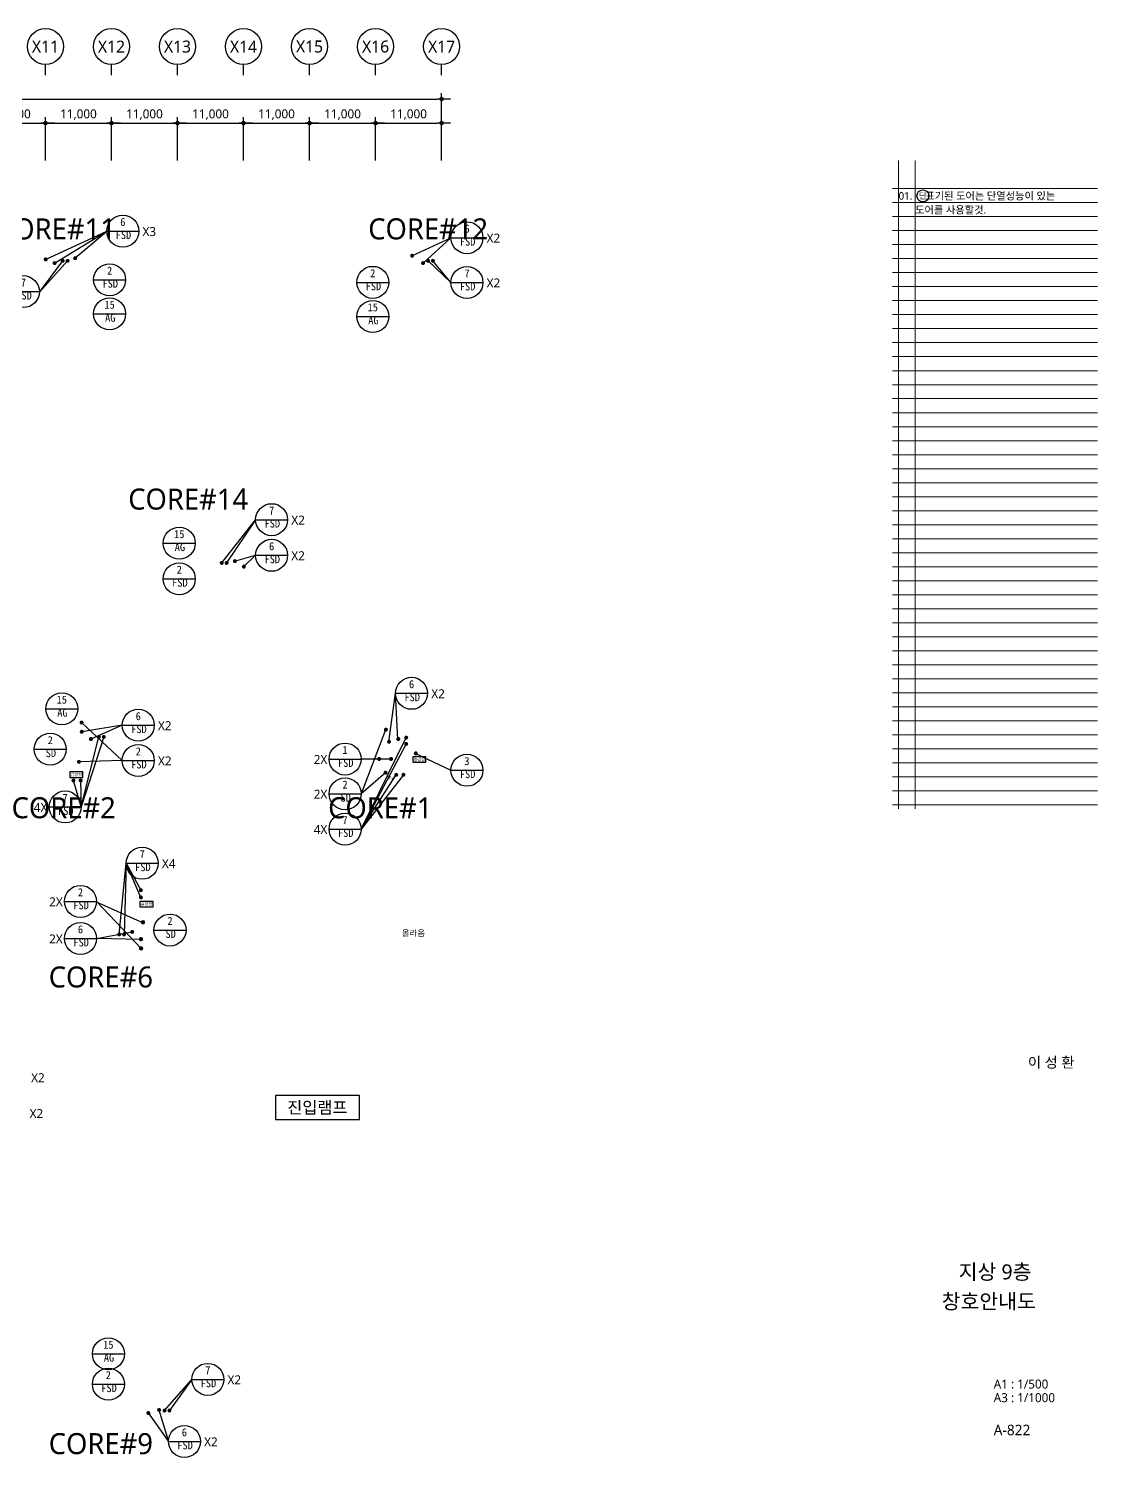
# Model space of a CAD drawing. Header units: millimetres. Extents: x 3479419 to 5579419, y 522746 to 3162891.
# Drawn here: x 4973304 to 5151369, y 2627779 to 2865891 of the extents above; entities that cross this region are included whole.
import ezdxf
from ezdxf.enums import TextEntityAlignment as Align

# ---------------------------------------------------------------- set-up
doc = ezdxf.new("R2010")
doc.units = ezdxf.units.MM
doc.layers.get('Defpoints').update_dxf_attribs({"color": 140})
for name, color, linetype, lineweight in [('A-AXIS-BUBL', 7, 'Continuous', 25), ('A-BORD-TEXT', 3, 'Continuous', 25), ('A-DIMS', 7, 'Continuous', 25), ('A-MKXX-SYMB', 7, 'Continuous', 25), ('A-XXXX-SYMB', 7, 'Continuous', 25), ('A-XXXX-TXT2', 3, 'Continuous', 25)]:
    doc.layers.add(name, color=color, linetype=linetype, lineweight=lineweight)
doc.layers.add('A-XXXX-NPLT', color=144, linetype='Continuous', lineweight=15, plot=False)
doc.layers.add('AA-SYMB', color=1, linetype='Continuous')
doc.styles.add('HY울릉도L', font='')
doc.styles.add('XR-평면도$0$맑은 고딕', font='malgun.ttf')
doc.styles.add('돋움', font='')
doc.styles.add('돋음', font='')
doc.styles.add('맑은 고딕', font='malgun.ttf')
doc.styles.add('맑은고딕', font='malgun.ttf')
doc.styles.get('HY울릉도L').set_extended_font_data('HYwulM')
doc.styles.get('돋움').set_extended_font_data('DotumChe')
doc.styles.get('돋음').set_extended_font_data('Dotum')
doc.dimstyles.new('CDIM', dxfattribs={"dimtxt": 3, "dimasz": 1.5, "dimexe": 2, "dimexo": 1, "dimgap": 1, "dimtad": 1, "dimdec": 0, "dimrnd": 0.5, "dimzin": 0, "dimdsep": 32, "dimlunit": 6, "dimtxsty": 'HY울릉도L', "dimblk1": '_CIDOT', "dimblk2": '_CIDOT', "dimsah": 1, "dimcen": 5.5, "dimclrd": 2, "dimclre": 2, "dimclrt": 7, "dimadec": 0, "dimazin": 0, "dimtfac": 1, "dimtdec": 0, "dimtix": 1, "dimtmove": 2, "dimatfit": 1, "dimldrblk": '_CIDOT', "dimfxl": 1, "dimtolj": 1, "dimtzin": 0, "dimlwd": -1, "dimarcsym": 0})

# ---------------------------------------------------------------- blocks, each defined once
blk = doc.blocks.new('글_진입램프')
at = {"layer": 'A-XXXX-TXT2', "color": 0}
blk.add_lwpolyline([(-7000, -2000), (7000, -2000), (7000, 2000), (-7000, 2000)], close=True, dxfattribs=at)
at = {"layer": 'A-XXXX-TXT2', "style": '맑은고딕'}
blk.add_text('진입램프', height=2000, dxfattribs=at).set_placement((0, 0), align=Align.MIDDLE_CENTER)
blk = doc.blocks.new('글_승강장')
at = {"layer": 'A-XXXX-TXT2', "color": 0, "ltscale": 100}
blk.add_lwpolyline([(-1100, 450), (-1100, -450), (1100, -450), (1100, 450)], close=True, dxfattribs=at)
at = {"layer": 'A-XXXX-TXT2', "ltscale": 100, "style": 'XR-평면도$0$맑은 고딕'}
blk.add_text('승강장', height=500, dxfattribs=at).set_placement((0, 0), align=Align.MIDDLE_CENTER)
blk = doc.blocks.new('_CIDOT')
at = {"color": 0, "linetype": 'ByBlock'}
blk.add_line((2, 0), (-1, 0), dxfattribs=at)
at = {"color": 0, "linetype": 'ByBlock', "const_width": 0.5}
blk.add_lwpolyline([(-0.25, 0, 1), (0.25, 0, 1)], format="xyb", close=True, dxfattribs=at)
blk = doc.blocks.new('*D36')
at = {"layer": 'A-DIMS', "lineweight": -2, "transparency": 16777216}
for p, q in [((225693, 255621), (225693, 262871)), ((236693, 255621), (236693, 262871))]:
    blk.add_line(p, q, dxfattribs=at)
at = {"layer": 'A-DIMS', "transparency": 16777216}
blk.add_line((226443, 261871), (235943, 261871), dxfattribs=at)
at = {"layer": 'Defpoints', "color": 0, "transparency": 16777216}
for p in [(236693, 261871), (225693, 255121), (236693, 255121)]:
    blk.add_point(p, dxfattribs=at)
at = {"layer": 'A-DIMS', "transparency": 16777216, "xscale": 750, "yscale": 750, "zscale": 750, "rotation": 180}
blk.add_blockref('_CIDOT', (225693, 261871), dxfattribs=at)
at = {"layer": 'A-DIMS', "transparency": 16777216, "xscale": 750, "yscale": 750, "zscale": 750}
blk.add_blockref('_CIDOT', (236693, 261871), dxfattribs=at)
at = {"layer": 'A-DIMS', "color": 3, "transparency": 16777216, "insert": (231193, 263275), "char_height": 1500, "attachment_point": 5, "style": '맑은고딕'}
blk.add_mtext('\\A1;11,000', dxfattribs=at)
blk = doc.blocks.new('*D37')
at = {"layer": 'A-DIMS', "lineweight": -2, "transparency": 16777216}
for p, q in [((236693, 255621), (236693, 262871)), ((247693, 255621), (247693, 262871))]:
    blk.add_line(p, q, dxfattribs=at)
at = {"layer": 'A-DIMS', "transparency": 16777216}
blk.add_line((237443, 261871), (246943, 261871), dxfattribs=at)
at = {"layer": 'Defpoints', "color": 0, "transparency": 16777216}
for p in [(247693, 261871), (236693, 255121), (247693, 255121)]:
    blk.add_point(p, dxfattribs=at)
at = {"layer": 'A-DIMS', "transparency": 16777216, "xscale": 750, "yscale": 750, "zscale": 750, "rotation": 180}
blk.add_blockref('_CIDOT', (236693, 261871), dxfattribs=at)
at = {"layer": 'A-DIMS', "transparency": 16777216, "xscale": 750, "yscale": 750, "zscale": 750}
blk.add_blockref('_CIDOT', (247693, 261871), dxfattribs=at)
at = {"layer": 'A-DIMS', "color": 3, "transparency": 16777216, "insert": (242193, 263275), "char_height": 1500, "attachment_point": 5, "style": '맑은고딕'}
blk.add_mtext('\\A1;11,000', dxfattribs=at)
blk = doc.blocks.new('*D38')
at = {"layer": 'A-DIMS', "lineweight": -2, "transparency": 16777216}
for p, q in [((247693, 255621), (247693, 262871)), ((258693, 255621), (258693, 262871))]:
    blk.add_line(p, q, dxfattribs=at)
at = {"layer": 'A-DIMS', "transparency": 16777216}
blk.add_line((248443, 261871), (257943, 261871), dxfattribs=at)
at = {"layer": 'Defpoints', "color": 0, "transparency": 16777216}
for p in [(258693, 261871), (247693, 255121), (258693, 255121)]:
    blk.add_point(p, dxfattribs=at)
at = {"layer": 'A-DIMS', "transparency": 16777216, "xscale": 750, "yscale": 750, "zscale": 750, "rotation": 180}
blk.add_blockref('_CIDOT', (247693, 261871), dxfattribs=at)
at = {"layer": 'A-DIMS', "transparency": 16777216, "xscale": 750, "yscale": 750, "zscale": 750}
blk.add_blockref('_CIDOT', (258693, 261871), dxfattribs=at)
at = {"layer": 'A-DIMS', "color": 3, "transparency": 16777216, "insert": (253193, 263275), "char_height": 1500, "attachment_point": 5, "style": '맑은고딕'}
blk.add_mtext('\\A1;11,000', dxfattribs=at)
blk = doc.blocks.new('*D39')
at = {"layer": 'A-DIMS', "lineweight": -2, "transparency": 16777216}
for p, q in [((258693, 255621), (258693, 262871)), ((269693, 255621), (269693, 262871))]:
    blk.add_line(p, q, dxfattribs=at)
at = {"layer": 'A-DIMS', "transparency": 16777216}
blk.add_line((259443, 261871), (268943, 261871), dxfattribs=at)
at = {"layer": 'Defpoints', "color": 0, "transparency": 16777216}
for p in [(269693, 261871), (258693, 255121), (269693, 255121)]:
    blk.add_point(p, dxfattribs=at)
at = {"layer": 'A-DIMS', "transparency": 16777216, "xscale": 750, "yscale": 750, "zscale": 750, "rotation": 180}
blk.add_blockref('_CIDOT', (258693, 261871), dxfattribs=at)
at = {"layer": 'A-DIMS', "transparency": 16777216, "xscale": 750, "yscale": 750, "zscale": 750}
blk.add_blockref('_CIDOT', (269693, 261871), dxfattribs=at)
at = {"layer": 'A-DIMS', "color": 3, "transparency": 16777216, "insert": (264193, 263275), "char_height": 1500, "attachment_point": 5, "style": '맑은고딕'}
blk.add_mtext('\\A1;11,000', dxfattribs=at)
blk = doc.blocks.new('*D40')
at = {"layer": 'A-DIMS', "lineweight": -2, "transparency": 16777216}
for p, q in [((269693, 255621), (269693, 262871)), ((280693, 255621), (280693, 262871))]:
    blk.add_line(p, q, dxfattribs=at)
at = {"layer": 'A-DIMS', "transparency": 16777216}
blk.add_line((270443, 261871), (279943, 261871), dxfattribs=at)
at = {"layer": 'Defpoints', "color": 0, "transparency": 16777216}
for p in [(280693, 261871), (269693, 255121), (280693, 255121)]:
    blk.add_point(p, dxfattribs=at)
at = {"layer": 'A-DIMS', "transparency": 16777216, "xscale": 750, "yscale": 750, "zscale": 750, "rotation": 180}
blk.add_blockref('_CIDOT', (269693, 261871), dxfattribs=at)
at = {"layer": 'A-DIMS', "transparency": 16777216, "xscale": 750, "yscale": 750, "zscale": 750}
blk.add_blockref('_CIDOT', (280693, 261871), dxfattribs=at)
at = {"layer": 'A-DIMS', "color": 3, "transparency": 16777216, "insert": (275193, 263275), "char_height": 1500, "attachment_point": 5, "style": '맑은고딕'}
blk.add_mtext('\\A1;11,000', dxfattribs=at)
blk = doc.blocks.new('*D41')
at = {"layer": 'A-DIMS', "lineweight": -2, "transparency": 16777216}
for p, q in [((280693, 255621), (280693, 262871)), ((291693, 255621), (291693, 262871))]:
    blk.add_line(p, q, dxfattribs=at)
at = {"layer": 'A-DIMS', "transparency": 16777216}
blk.add_line((281443, 261871), (290943, 261871), dxfattribs=at)
at = {"layer": 'Defpoints', "color": 0, "transparency": 16777216}
for p in [(291693, 261871), (280693, 255121), (291693, 255121)]:
    blk.add_point(p, dxfattribs=at)
at = {"layer": 'A-DIMS', "transparency": 16777216, "xscale": 750, "yscale": 750, "zscale": 750, "rotation": 180}
blk.add_blockref('_CIDOT', (280693, 261871), dxfattribs=at)
at = {"layer": 'A-DIMS', "transparency": 16777216, "xscale": 750, "yscale": 750, "zscale": 750}
blk.add_blockref('_CIDOT', (291693, 261871), dxfattribs=at)
at = {"layer": 'A-DIMS', "color": 3, "transparency": 16777216, "insert": (286193, 263275), "char_height": 1500, "attachment_point": 5, "style": '맑은고딕'}
blk.add_mtext('\\A1;11,000', dxfattribs=at)
blk = doc.blocks.new('*D42')
at = {"layer": 'A-DIMS', "lineweight": -2, "transparency": 16777216}
for p, q in [((126693, 255621), (126693, 266871)), ((302693, 255621), (302693, 266871))]:
    blk.add_line(p, q, dxfattribs=at)
at = {"layer": 'A-DIMS', "transparency": 16777216}
blk.add_line((127443, 265871), (301943, 265871), dxfattribs=at)
at = {"layer": 'Defpoints', "color": 0, "transparency": 16777216}
for p in [(302693, 265871), (126693, 255121), (302693, 255121)]:
    blk.add_point(p, dxfattribs=at)
at = {"layer": 'A-DIMS', "transparency": 16777216, "xscale": 750, "yscale": 750, "zscale": 750, "rotation": 180}
blk.add_blockref('_CIDOT', (126693, 265871), dxfattribs=at)
at = {"layer": 'A-DIMS', "transparency": 16777216, "xscale": 750, "yscale": 750, "zscale": 750}
blk.add_blockref('_CIDOT', (302693, 265871), dxfattribs=at)
at = {"layer": 'A-DIMS', "color": 3, "transparency": 16777216, "insert": (214693, 267275), "char_height": 1500, "attachment_point": 5, "style": '맑은고딕'}
blk.add_mtext('\\A1;176,000', dxfattribs=at)
blk = doc.blocks.new('*D43')
at = {"layer": 'A-DIMS', "lineweight": -2, "transparency": 16777216}
for p, q in [((291693, 255621), (291693, 262871)), ((302693, 255621), (302693, 262871))]:
    blk.add_line(p, q, dxfattribs=at)
at = {"layer": 'A-DIMS', "transparency": 16777216}
blk.add_line((292443, 261871), (301943, 261871), dxfattribs=at)
at = {"layer": 'Defpoints', "color": 0, "transparency": 16777216}
for p in [(302693, 261871), (291693, 255121), (302693, 255121)]:
    blk.add_point(p, dxfattribs=at)
at = {"layer": 'A-DIMS', "transparency": 16777216, "xscale": 750, "yscale": 750, "zscale": 750, "rotation": 180}
blk.add_blockref('_CIDOT', (291693, 261871), dxfattribs=at)
at = {"layer": 'A-DIMS', "transparency": 16777216, "xscale": 750, "yscale": 750, "zscale": 750}
blk.add_blockref('_CIDOT', (302693, 261871), dxfattribs=at)
at = {"layer": 'A-DIMS', "color": 3, "transparency": 16777216, "insert": (297193, 263275), "char_height": 1500, "attachment_point": 5, "style": '맑은고딕'}
blk.add_mtext('\\A1;11,000', dxfattribs=at)
blk = doc.blocks.new('WINSYMBOL-flat-1')
at = {"layer": 'AA-SYMB', "color": 3}
blk.add_line((-1440, 0), (1440, 0), dxfattribs=at)
blk.add_circle((0, 0), 1440, dxfattribs=at)
at = {"layer": 'AA-SYMB', "style": '돋음'}
blk.add_attdef('0', text='', height=720, dxfattribs=at).set_placement((0, 246), align=Align.CENTER)
at = {"layer": 'AA-SYMB', "style": '돋음', "width": 0.95}
blk.add_attdef('FSD', text='', height=720, dxfattribs=at).set_placement((59, -927), align=Align.CENTER)
blk = doc.blocks.new('A$C425F3A2A')
at = {"layer": 'Defpoints', "style": '맑은고딕'}
for s, p in [('CORE#11', (248418, 241440)), ('CORE#12', (310438, 241440)), ('CORE#14', (270451, 196412)), ('CORE#2', (248418, 144972)), ('CORE#1', (301154, 144972)), ('CORE#6', (254604, 116772)), ('CORE#9', (254604, 39007))]:
    blk.add_text(s, height=3500, dxfattribs=at).set_placement(p, align=Align.BOTTOM_RIGHT)
blk = doc.blocks.new('fsd7_9F')
at = {"layer": 'A-MKXX-SYMB'}
h = blk.add_hatch(color=256, dxfattribs=at)
edge = h.paths.add_edge_path()
edge.add_arc((239565, 238916), 333, 0, 360, ccw=False)
h = blk.add_hatch(color=256, dxfattribs=at)
edge = h.paths.add_edge_path()
edge.add_arc((240380, 238916), 333, 0, 360, ccw=False)
h = blk.add_hatch(color=256, dxfattribs=at)
edge = h.paths.add_edge_path()
edge.add_arc((300429, 238921), 333, -180, 180)
h = blk.add_hatch(color=256, dxfattribs=at)
edge = h.paths.add_edge_path()
edge.add_arc((301244, 238921), 333, -180, 180)
h = blk.add_hatch(color=256, dxfattribs=at)
edge = h.paths.add_edge_path()
edge.add_arc((266063, 188571), 333, 0, 360, ccw=False)
h = blk.add_hatch(color=256, dxfattribs=at)
edge = h.paths.add_edge_path()
edge.add_arc((266878, 188571), 333, 0, 360, ccw=False)
h = blk.add_hatch(color=256, dxfattribs=at)
edge = h.paths.add_edge_path()
edge.add_arc((245593, 159571), 333, 0, 360)
h = blk.add_hatch(color=256, dxfattribs=at)
edge = h.paths.add_edge_path()
edge.add_arc((246408, 159571), 333, 0, 360)
h = blk.add_hatch(color=256, dxfattribs=at)
edge = h.paths.add_edge_path()
edge.add_arc((296803, 159466), 333, 0, 360)
h = blk.add_hatch(color=256, dxfattribs=at)
edge = h.paths.add_edge_path()
edge.add_arc((296793, 158406), 333, 0, 360)
h = blk.add_hatch(color=256, dxfattribs=at)
edge = h.paths.add_edge_path()
edge.add_arc((241363, 152321), 333, 0, 360)
h = blk.add_hatch(color=256, dxfattribs=at)
edge = h.paths.add_edge_path()
edge.add_arc((242558, 152321), 333, 0, 360)
h = blk.add_hatch(color=256, dxfattribs=at)
edge = h.paths.add_edge_path()
edge.add_arc((295143, 153271), 333, 0, 360)
h = blk.add_hatch(color=256, dxfattribs=at)
edge = h.paths.add_edge_path()
edge.add_arc((296338, 153271), 333, 0, 360)
h = blk.add_hatch(color=256, dxfattribs=at)
edge = h.paths.add_edge_path()
edge.add_arc((252593, 134031), 333, 0, 360)
h = blk.add_hatch(color=256, dxfattribs=at)
edge = h.paths.add_edge_path()
edge.add_arc((252593, 132836), 333, 0, 360)
h = blk.add_hatch(color=256, dxfattribs=at)
edge = h.paths.add_edge_path()
edge.add_arc((248978, 126671), 333, 0, 360)
h = blk.add_hatch(color=256, dxfattribs=at)
edge = h.paths.add_edge_path()
edge.add_arc((249793, 126671), 333, 0, 360)
h = blk.add_hatch(color=256, dxfattribs=at)
edge = h.paths.add_edge_path()
edge.add_arc((256536, 47321), 333, 180, 540, ccw=False)
h = blk.add_hatch(color=256, dxfattribs=at)
edge = h.paths.add_edge_path()
edge.add_arc((257351, 47321), 333, 180, 540, ccw=False)
at = {"layer": 'A-XXXX-SYMB'}
for points in [[(240380, 238916), (235680, 233680), (239565, 238916)], [(300429, 238921), (304251, 235298), (301244, 238921)], [(266063, 188571), (271707, 195781), (266878, 188571)], [(246408, 159571), (242644, 147901), (245593, 159571)], [(296793, 158406), (289277, 144219), (296803, 159466)], [(296338, 153271), (289277, 144219), (295143, 153271)], [(242558, 152321), (242644, 147901), (241363, 152321)], [(248978, 126671), (250151, 138524), (249793, 126671)], [(252593, 132836), (250151, 138524), (252593, 134031)], [(256536, 47321), (261077, 52513), (257351, 47321)]]:
    blk.add_lwpolyline(points, dxfattribs=at)
ref = blk.add_blockref('WINSYMBOL-flat-1', (233016, 233780), dxfattribs=dict(xscale=1.851851851790402, yscale=1.851851851790402, zscale=1.851851851790402))
ref.add_attrib('0', '7', dxfattribs={"layer": 'AA-SYMB', "color": 3, "height": 1333, "style": '돋움'}).set_placement((233016, 234235), align=Align.BOTTOM_CENTER)
ref.add_attrib('FSD', 'FSD', dxfattribs={"layer": 'AA-SYMB', "color": 3, "height": 1333.3, "style": '돋움'}).set_placement((233124, 232063), align=Align.BOTTOM_CENTER)
ref = blk.add_blockref('WINSYMBOL-flat-1', (306918, 235298), dxfattribs=dict(xscale=1.851851851790402, yscale=1.851851851790402, zscale=1.851851851790402))
ref.add_attrib('0', '7', dxfattribs={"layer": 'AA-SYMB', "color": 3, "height": 1333, "style": '돋움'}).set_placement((306918, 235753), align=Align.BOTTOM_CENTER)
ref.add_attrib('FSD', 'FSD', dxfattribs={"layer": 'AA-SYMB', "color": 3, "height": 1333.3, "style": '돋움'}).set_placement((307026, 233581), align=Align.BOTTOM_CENTER)
ref = blk.add_blockref('WINSYMBOL-flat-1', (274374, 195781), dxfattribs=dict(xscale=1.851851851790402, yscale=1.851851851790402, zscale=1.851851851790402))
ref.add_attrib('0', '7', dxfattribs={"layer": 'AA-SYMB', "color": 3, "height": 1333, "style": '돋움'}).set_placement((274374, 196237), align=Align.BOTTOM_CENTER)
ref.add_attrib('FSD', 'FSD', dxfattribs={"layer": 'AA-SYMB', "color": 3, "height": 1333.3, "style": '돋움'}).set_placement((274483, 194064), align=Align.BOTTOM_CENTER)
ref = blk.add_blockref('WINSYMBOL-flat-1', (239977, 147901), dxfattribs=dict(xscale=1.851851851790402, yscale=1.851851851790402, zscale=1.851851851790402))
ref.add_attrib('0', '7', dxfattribs={"layer": 'AA-SYMB', "color": 3, "height": 1333, "style": '돋움'}).set_placement((239977, 148357), align=Align.BOTTOM_CENTER)
ref.add_attrib('FSD', 'FSD', dxfattribs={"layer": 'AA-SYMB', "color": 3, "height": 1333.3, "style": '돋움'}).set_placement((240086, 146184), align=Align.BOTTOM_CENTER)
ref = blk.add_blockref('WINSYMBOL-flat-1', (286610, 144219), dxfattribs=dict(xscale=1.851851851790402, yscale=1.851851851790402, zscale=1.851851851790402))
ref.add_attrib('0', '7', dxfattribs={"layer": 'AA-SYMB', "color": 3, "height": 1333, "style": '돋움'}).set_placement((286610, 144675), align=Align.BOTTOM_CENTER)
ref.add_attrib('FSD', 'FSD', dxfattribs={"layer": 'AA-SYMB', "color": 3, "height": 1333.3, "style": '돋움'}).set_placement((286718, 142503), align=Align.BOTTOM_CENTER)
ref = blk.add_blockref('WINSYMBOL-flat-1', (252817, 138524), dxfattribs=dict(xscale=1.851851851790402, yscale=1.851851851790402, zscale=1.851851851790402))
ref.add_attrib('0', '7', dxfattribs={"layer": 'AA-SYMB', "color": 3, "height": 1333, "style": '돋움'}).set_placement((252817, 138979), align=Align.BOTTOM_CENTER)
ref.add_attrib('FSD', 'FSD', dxfattribs={"layer": 'AA-SYMB', "color": 3, "height": 1333.3, "style": '돋움'}).set_placement((252926, 136807), align=Align.BOTTOM_CENTER)
ref = blk.add_blockref('WINSYMBOL-flat-1', (263744, 52513), dxfattribs=dict(xscale=1.851851851790402, yscale=1.851851851790402, zscale=1.851851851790402))
ref.add_attrib('0', '7', dxfattribs={"layer": 'AA-SYMB', "color": 3, "height": 1333, "style": '돋움'}).set_placement((263744, 52969), align=Align.BOTTOM_CENTER)
ref.add_attrib('FSD', 'FSD', dxfattribs={"layer": 'AA-SYMB', "color": 3, "height": 1333.3, "style": '돋움'}).set_placement((263852, 50796), align=Align.BOTTOM_CENTER)
at = {"layer": 'A-XXXX-TXT2', "style": '맑은고딕'}
for s, p in [('X2', (311329, 234475)), ('X2', (278785, 194958)), ('4X', (235889, 147078)), ('4X', (282521, 143397)), ('X4', (257229, 137701)), ('X2', (235445, 102036)), ('X2', (268155, 51690))]:
    blk.add_text(s, height=1500, dxfattribs=at).set_placement(p, align=Align.CENTER)
blk = doc.blocks.new('NOTE(220317)')
at = {"layer": 'A-XXXX-NPLT'}
for p, q in [((1010649.8, 179732.7), (1010649.8, 175412.7)), ((1010759.8, 179732.7), (1010759.8, 175412.7)), ((1010609.8, 179546.1), (1011974.8, 179546.1)), ((1010609.8, 179452.7), (1011974.8, 179452.7)), ((1010609.8, 179359.4), (1011974.8, 179359.4)), ((1010609.8, 179266.1), (1011974.8, 179266.1)), ((1010609.8, 179172.7), (1011974.8, 179172.7)), ((1010609.8, 179079.4), (1011974.8, 179079.4)), ((1010609.8, 178986.1), (1011974.8, 178986.1)), ((1010609.8, 178892.7), (1011974.8, 178892.7)), ((1010609.8, 178799.4), (1011974.8, 178799.4)), ((1010609.8, 178706.1), (1011974.8, 178706.1)), ((1010609.8, 178612.7), (1011974.8, 178612.7)), ((1010609.8, 178519.4), (1011974.8, 178519.4)), ((1010609.8, 178426.1), (1011974.8, 178426.1)), ((1010609.8, 178332.7), (1011974.8, 178332.7)), ((1010609.8, 178239.4), (1011974.8, 178239.4)), ((1010609.8, 178146.1), (1011974.8, 178146.1)), ((1010609.8, 178052.7), (1011974.8, 178052.7)), ((1010609.8, 177959.4), (1011974.8, 177959.4)), ((1010609.8, 177866.1), (1011974.8, 177866.1)), ((1010609.8, 177772.7), (1011974.8, 177772.7)), ((1010609.8, 177679.4), (1011974.8, 177679.4)), ((1010609.8, 177586.1), (1011974.8, 177586.1)), ((1010609.8, 177492.7), (1011974.8, 177492.7)), ((1010609.8, 177399.4), (1011974.8, 177399.4)), ((1010609.8, 177306.1), (1011974.8, 177306.1)), ((1010609.8, 177212.7), (1011974.8, 177212.7)), ((1010609.8, 177119.4), (1011974.8, 177119.4)), ((1010609.8, 177026.1), (1011974.8, 177026.1)), ((1010609.8, 176932.7), (1011974.8, 176932.7)), ((1010609.8, 176839.4), (1011974.8, 176839.4)), ((1010609.8, 176746.1), (1011974.8, 176746.1)), ((1010609.8, 176652.7), (1011974.8, 176652.7)), ((1010609.8, 176559.4), (1011974.8, 176559.4)), ((1010609.8, 176466.1), (1011974.8, 176466.1)), ((1010609.8, 176372.7), (1011974.8, 176372.7)), ((1010609.8, 176279.4), (1011974.8, 176279.4)), ((1010609.8, 176186.1), (1011974.8, 176186.1)), ((1010609.8, 176092.7), (1011974.8, 176092.7)), ((1010609.8, 175999.4), (1011974.8, 175999.4)), ((1010609.8, 175906.1), (1011974.8, 175906.1)), ((1010609.8, 175812.7), (1011974.8, 175812.7)), ((1010609.8, 175719.4), (1011974.8, 175719.4)), ((1010609.8, 175626.1), (1011974.8, 175626.1)), ((1010609.8, 175532.7), (1011974.8, 175532.7)), ((1010609.8, 175439.4), (1011974.8, 175439.4))]:
    blk.add_line(p, q, dxfattribs=at)
blk = doc.blocks.new('단')
at = {"layer": 'A-XXXX-SYMB'}
blk.add_circle((0, 0), 500, dxfattribs=at)
at = {"layer": 'A-XXXX-TXT2', "ltscale": 100, "style": '맑은 고딕'}
blk.add_text('단', height=500, dxfattribs=at).set_placement((0, 0), align=Align.MIDDLE_CENTER)
blk = doc.blocks.new('NOTE_평면도')
at = {"layer": 'A-MKXX-SYMB', "xscale": 0.04, "yscale": 0.04, "zscale": 0.04}
blk.add_blockref('단', (7657.5, 4994.8), dxfattribs=at)
at = {"layer": 'A-XXXX-TXT2', "style": '맑은 고딕'}
for s, p in [('01.', (7576.5, 4994.8)), ('    표기된 도어는 단열성능이 있는', (7631.5, 4994.8)), ('도어를 사용할것.', (7631.5, 4948.1))]:
    blk.add_text(s, height=25, dxfattribs=at).set_placement(p, align=Align.MIDDLE_LEFT)
blk = doc.blocks.new('DIM(210222)')
for p, q in [((236693, 269870.6), (236693, 271620.6)), ((247693, 269870.6), (247693, 271620.6)), ((258693, 269870.6), (258693, 271620.6)), ((269693, 269870.6), (269693, 271620.6)), ((280693, 269870.6), (280693, 271620.6)), ((291693, 269870.6), (291693, 271620.6)), ((302693, 269870.6), (302693, 271620.6))]:
    blk.add_line(p, q)
at = {"layer": 'A-AXIS-BUBL', "ltscale": 0.2}
for centre in [(236693, 274620.6), (247693, 274620.6), (258693, 274620.6), (269693, 274620.6), (280693, 274620.6), (291693, 274620.6), (302693, 274620.6)]:
    blk.add_circle(centre, 3000, dxfattribs=at)
at = {"layer": 'A-XXXX-TXT2', "ltscale": 0.2, "style": '맑은고딕'}
for s, p in [('X11', (236693, 274620.6)), ('X12', (247693, 274620.6)), ('X13', (258693, 274620.6)), ('X14', (269693, 274620.6)), ('X15', (280693, 274620.6)), ('X16', (291693, 274620.6)), ('X17', (302693, 274620.6))]:
    blk.add_text(s, height=2000, dxfattribs=at).set_placement(p, align=Align.MIDDLE)
at = {"layer": 'A-DIMS'}
for p1, p2, distance, picture, middle in [((126693, 255120.6), (302693, 255120.6), 10750, '*D42', (214693, 267275.5)), ((225693, 255120.6), (236693, 255120.6), 6750, '*D36', (231193, 263275.5)), ((236693, 255120.6), (247693, 255120.6), 6750, '*D37', (242193, 263275.5)), ((247693, 255120.6), (258693, 255120.6), 6750, '*D38', (253193, 263275.5)), ((258693, 255120.6), (269693, 255120.6), 6750, '*D39', (264193, 263275.5)), ((269693, 255120.6), (280693, 255120.6), 6750, '*D40', (275193, 263275.5)), ((280693, 255120.6), (291693, 255120.6), 6750, '*D41', (286193, 263275.5)), ((291693, 255120.6), (302693, 255120.6), 6750, '*D43', (297193, 263275.5))]:
    dim = blk.add_aligned_dim(p1=p1, p2=p2, distance=distance, dimstyle='CDIM', override={"dimscale": 500, "dimtxsty": '맑은고딕', "dimclrd": 256, "dimclre": 256, "dimclrt": 3}, dxfattribs=at)
    dim.commit()
    dim.dimension.update_dxf_attribs({"geometry": picture, "text_midpoint": middle})

msp = doc.modelspace()

# ---------------------------------------------------------------- hatches: boundary and pattern name
at = {"layer": 'A-MKXX-SYMB'}
h = msp.add_hatch(color=256, dxfattribs=at)
edge = h.paths.add_edge_path()
edge.add_arc((4976157.6, 2827433.5), 333.3, 0, 360)
h = msp.add_hatch(color=256, dxfattribs=at)
edge = h.paths.add_edge_path()
edge.add_arc((4977642.6, 2826803.4), 333.3, 0, 360)
h = msp.add_hatch(color=256, dxfattribs=at)
edge = h.paths.add_edge_path()
edge.add_arc((4981062.5, 2827633.5), 333.3, 0, 360)
h = msp.add_hatch(color=256, dxfattribs=at)
edge = h.paths.add_edge_path()
edge.add_arc((5037207.6, 2828039.1), 333.3, 0, 360)
h = msp.add_hatch(color=256, dxfattribs=at)
edge = h.paths.add_edge_path()
edge.add_arc((5039012.7, 2826803.4), 333.3, 0, 360)
h = msp.add_hatch(color=256, dxfattribs=at)
edge = h.paths.add_edge_path()
edge.add_arc((5007677.5, 2777148.5), 333.3, 0, 360)
h = msp.add_hatch(color=256, dxfattribs=at)
edge = h.paths.add_edge_path()
edge.add_arc((5009162.5, 2776218.4), 333.3, 0, 360)
h = msp.add_hatch(color=256, dxfattribs=at)
edge = h.paths.add_edge_path()
edge.add_arc((4982129.3, 2750243.7), 333.3, 0, 360)
h = msp.add_hatch(color=256, dxfattribs=at)
edge = h.paths.add_edge_path()
edge.add_arc((4982159.3, 2748708.7), 333.3, 0, 360)
h = msp.add_hatch(color=256, dxfattribs=at)
edge = h.paths.add_edge_path()
edge.add_arc((4983694.3, 2747493.7), 333.3, 0, 360)
h = msp.add_hatch(color=256, dxfattribs=at)
edge = h.paths.add_edge_path()
edge.add_arc((5032836.1, 2749062), 333.3, 0, 360)
h = msp.add_hatch(color=256, dxfattribs=at)
edge = h.paths.add_edge_path()
edge.add_arc((5034892.6, 2747498.5), 333.3, 0, 360)
h = msp.add_hatch(color=256, dxfattribs=at)
edge = h.paths.add_edge_path()
edge.add_arc((5033357.6, 2747040.1), 333.3, 0, 360)
h = msp.add_hatch(color=256, dxfattribs=at)
edge = h.paths.add_edge_path()
edge.add_arc((5037810, 2745109.5), 333.3, 0, 360)
h = msp.add_hatch(color=256, dxfattribs=at)
edge = h.paths.add_edge_path()
edge.add_arc((4981694.3, 2743693.7), 333.3, 0, 360)
h = msp.add_hatch(color=256, dxfattribs=at)
edge = h.paths.add_edge_path()
edge.add_arc((5031711.1, 2744171), 333.3, 0, 360)
h = msp.add_hatch(color=256, dxfattribs=at)
edge = h.paths.add_edge_path()
edge.add_arc((5033693.2, 2744171), 333.3, 0, 360)
h = msp.add_hatch(color=256, dxfattribs=at)
edge = h.paths.add_edge_path()
edge.add_arc((5032772.1, 2741889.9), 333.3, 0, 360)
h = msp.add_hatch(color=256, dxfattribs=at)
edge = h.paths.add_edge_path()
edge.add_arc((4992361.8, 2716957), 365.4, 0, 360)
h = msp.add_hatch(color=256, dxfattribs=at)
edge = h.paths.add_edge_path()
edge.add_arc((4990566.2, 2715354), 333.3, 0, 360)
h = msp.add_hatch(color=256, dxfattribs=at)
edge = h.paths.add_edge_path()
edge.add_arc((4992013.7, 2714142.8), 365.4, 0, 360)
h = msp.add_hatch(color=256, dxfattribs=at)
edge = h.paths.add_edge_path()
edge.add_arc((4992043.7, 2712607.8), 365.4, 0, 360)
h = msp.add_hatch(color=256, dxfattribs=at)
edge = h.paths.add_edge_path()
edge.add_arc((4995042.6, 2635694.3), 333.3, 0, 360, ccw=False)
h = msp.add_hatch(color=256, dxfattribs=at)
edge = h.paths.add_edge_path()
edge.add_arc((4993258, 2635178.1), 333.3, 0, 360, ccw=False)

# ---------------------------------------------------------------- linework, layer by layer
at = {"layer": 'A-XXXX-SYMB'}
for p, q in [((5032787.9, 2749052.3), (5028695.4, 2738377.5)), ((5033708.9, 2744161.2), (5028695.4, 2744161.2)), ((5032787.9, 2741880.2), (5028695.4, 2738377.5))]:
    msp.add_line(p, q, dxfattribs=at)
for points in [[(4976109.3, 2827423.8), (4986335.7, 2832136.9)], [(4977594.3, 2826793.7), (4986335.7, 2832136.9)], [(4981014.3, 2827623.8), (4986335.7, 2832136.9)], [(5037159.3, 2828011.4), (5043669.9, 2831037.3)], [(5039036.1, 2826793.7), (5043669.9, 2831037.3)], [(5007629.3, 2777138.8), (5011126.2, 2778109.7)], [(5009114.3, 2776208.7), (5011126.2, 2778109.7)], [(5033309.3, 2747030.3), (5034443.5, 2755113.1)], [(5034844.3, 2747488.8), (5034443.5, 2755113.1)], [(4982129.3, 2750243.7), (4988911.8, 2743914.7), (4981694.3, 2743693.7)], [(4988911.8, 2749792.6), (4982159.3, 2748708.7)], [(4988911.8, 2749792.6), (4983694.3, 2747493.7)], [(5037761.8, 2745099.8), (5043669.9, 2742293)], [(4984445.2, 2720436.5), (4992412.4, 2716888)], [(4984616.6, 2720436.5), (4992094.3, 2712538.8)], [(4992064.3, 2714073.8), (4984616.6, 2714254.3), (4990566.2, 2715354)], [(4993209.8, 2635187.9), (4996600, 2630445.6)], [(4994994.3, 2635704), (4996600, 2630445.6)]]:
    msp.add_lwpolyline(points, dxfattribs=at)

# ---------------------------------------------------------------- block references
for name, p in [('DIM(210222)', (4739418.8, 2588270.6)), ('fsd7_9F', (4739418.8, 2588270.6)), ('글_승강장', (5038411.8, 2744079.2)), ('글_승강장', (4981261.8, 2741553.9)), ('글_승강장', (4992961.8, 2719991.2)), ('글_진입램프', (5021411.8, 2686091.2))]:
    msp.add_blockref(name, p)
for name, p, xscale, yscale, zscale in [('NOTE(220317)', (-20148001.6, -1649435.1), 25, 25, 25), ('NOTE_평면도', (4739418.8, 2588270.6), 50, 50, 50)]:
    msp.add_blockref(name, p, dxfattribs=dict(xscale=xscale, yscale=yscale, zscale=zscale))
ref = msp.add_blockref('WINSYMBOL-flat-1', (4989002.3, 2832136.9), dxfattribs=dict(xscale=1.851851851790402, yscale=1.851851851790402, zscale=1.851851851790402))
ref.add_attrib('0', '6', dxfattribs={"layer": 'AA-SYMB', "color": 3, "height": 1333.3, "style": '돋움'}).set_placement((4989002.3, 2832592.5), align=Align.BOTTOM_CENTER)
ref.add_attrib('FSD', 'FSD', dxfattribs={"layer": 'AA-SYMB', "color": 3, "height": 1333.33, "style": '돋움'}).set_placement((4989110.8, 2830420.1), align=Align.BOTTOM_CENTER)
ref = msp.add_blockref('WINSYMBOL-flat-1', (5046336.6, 2831037.3), dxfattribs=dict(xscale=1.851851851790402, yscale=1.851851851790402, zscale=1.851851851790402))
ref.add_attrib('0', '6', dxfattribs={"layer": 'AA-SYMB', "color": 3, "height": 1333.3, "style": '돋움'}).set_placement((5046336.6, 2831492.9), align=Align.BOTTOM_CENTER)
ref.add_attrib('FSD', 'FSD', dxfattribs={"layer": 'AA-SYMB', "color": 3, "height": 1333.33, "style": '돋움'}).set_placement((5046445, 2829320.5), align=Align.BOTTOM_CENTER)
ref = msp.add_blockref('WINSYMBOL-flat-1', (4986803.1, 2824031.8), dxfattribs=dict(xscale=1.851851851790402, yscale=1.851851851790402, zscale=1.851851851790402))
ref.add_attrib('0', '2', dxfattribs={"layer": 'AA-SYMB', "color": 3, "height": 1333.3, "style": '돋움'}).set_placement((4986803.1, 2824487.4), align=Align.BOTTOM_CENTER)
ref.add_attrib('FSD', 'FSD', dxfattribs={"layer": 'AA-SYMB', "color": 3, "height": 1333.33, "style": '돋움'}).set_placement((4986911.5, 2822315), align=Align.BOTTOM_CENTER)
ref = msp.add_blockref('WINSYMBOL-flat-1', (5030644.2, 2823601.9), dxfattribs=dict(xscale=1.851851851790402, yscale=1.851851851790402, zscale=1.851851851790402))
ref.add_attrib('0', '2', dxfattribs={"layer": 'AA-SYMB', "color": 3, "height": 1333.3, "style": '돋움'}).set_placement((5030644.2, 2824057.5), align=Align.BOTTOM_CENTER)
ref.add_attrib('FSD', 'FSD', dxfattribs={"layer": 'AA-SYMB', "color": 3, "height": 1333.33, "style": '돋움'}).set_placement((5030752.7, 2821885.1), align=Align.BOTTOM_CENTER)
ref = msp.add_blockref('WINSYMBOL-flat-1', (4986803.1, 2818350.2), dxfattribs=dict(xscale=1.851851851790402, yscale=1.851851851790402, zscale=1.851851851790402))
ref.add_attrib('0', '15', dxfattribs={"layer": 'AA-SYMB', "color": 3, "height": 1333.33, "style": '돋움'}).set_placement((4986803.1, 2818805.8), align=Align.BOTTOM_CENTER)
ref.add_attrib('FSD', 'AG', dxfattribs={"layer": 'AA-SYMB', "color": 3, "height": 1333.33, "style": '돋움'}).set_placement((4986911.5, 2816633.4), align=Align.BOTTOM_CENTER)
ref = msp.add_blockref('WINSYMBOL-flat-1', (5030644.2, 2817920.3), dxfattribs=dict(xscale=1.851851851790402, yscale=1.851851851790402, zscale=1.851851851790402))
ref.add_attrib('0', '15', dxfattribs={"layer": 'AA-SYMB', "color": 3, "height": 1333.33, "style": '돋움'}).set_placement((5030644.2, 2818375.9), align=Align.BOTTOM_CENTER)
ref.add_attrib('FSD', 'AG', dxfattribs={"layer": 'AA-SYMB', "color": 3, "height": 1333.33, "style": '돋움'}).set_placement((5030752.7, 2816203.5), align=Align.BOTTOM_CENTER)
ref = msp.add_blockref('WINSYMBOL-flat-1', (4998405.4, 2780126.9), dxfattribs=dict(xscale=1.851851851790402, yscale=1.851851851790402, zscale=1.851851851790402))
ref.add_attrib('0', '15', dxfattribs={"layer": 'AA-SYMB', "color": 3, "height": 1333.33, "style": '돋움'}).set_placement((4998405.4, 2780582.5), align=Align.BOTTOM_CENTER)
ref.add_attrib('FSD', 'AG', dxfattribs={"layer": 'AA-SYMB', "color": 3, "height": 1333.33, "style": '돋움'}).set_placement((4998513.8, 2778410.1), align=Align.BOTTOM_CENTER)
ref = msp.add_blockref('WINSYMBOL-flat-1', (5013792.9, 2778109.7), dxfattribs=dict(xscale=1.851851851790402, yscale=1.851851851790402, zscale=1.851851851790402))
ref.add_attrib('0', '6', dxfattribs={"layer": 'AA-SYMB', "color": 3, "height": 1333.3, "style": '돋움'}).set_placement((5013792.9, 2778565.3), align=Align.BOTTOM_CENTER)
ref.add_attrib('FSD', 'FSD', dxfattribs={"layer": 'AA-SYMB', "color": 3, "height": 1333.33, "style": '돋움'}).set_placement((5013901.3, 2776392.9), align=Align.BOTTOM_CENTER)
ref = msp.add_blockref('WINSYMBOL-flat-1', (4998405.4, 2774201.3), dxfattribs=dict(xscale=1.851851851790402, yscale=1.851851851790402, zscale=1.851851851790402))
ref.add_attrib('0', '2', dxfattribs={"layer": 'AA-SYMB', "color": 3, "height": 1333.3, "style": '돋움'}).set_placement((4998405.4, 2774656.9), align=Align.BOTTOM_CENTER)
ref.add_attrib('FSD', 'FSD', dxfattribs={"layer": 'AA-SYMB', "color": 3, "height": 1333.33, "style": '돋움'}).set_placement((4998513.8, 2772484.5), align=Align.BOTTOM_CENTER)
ref = msp.add_blockref('WINSYMBOL-flat-1', (5037110.2, 2755113.1), dxfattribs=dict(xscale=1.851851851790402, yscale=1.851851851790402, zscale=1.851851851790402))
ref.add_attrib('0', '6', dxfattribs={"layer": 'AA-SYMB', "color": 3, "height": 1333.3, "style": '돋움'}).set_placement((5037110.2, 2755568.7), align=Align.BOTTOM_CENTER)
ref.add_attrib('FSD', 'FSD', dxfattribs={"layer": 'AA-SYMB', "color": 3, "height": 1333.33, "style": '돋움'}).set_placement((5037218.6, 2753396.3), align=Align.BOTTOM_CENTER)
ref = msp.add_blockref('WINSYMBOL-flat-1', (4978833.4, 2752539.7), dxfattribs=dict(xscale=1.851851851790402, yscale=1.851851851790402, zscale=1.851851851790402))
ref.add_attrib('0', '15', dxfattribs={"layer": 'AA-SYMB', "color": 3, "height": 1333.33, "style": '돋움'}).set_placement((4978833.4, 2752995.3), align=Align.BOTTOM_CENTER)
ref.add_attrib('FSD', 'AG', dxfattribs={"layer": 'AA-SYMB', "color": 3, "height": 1333.33, "style": '돋움'}).set_placement((4978941.9, 2750822.9), align=Align.BOTTOM_CENTER)
ref = msp.add_blockref('WINSYMBOL-flat-1', (4991578.5, 2749792.6), dxfattribs=dict(xscale=1.851851851790402, yscale=1.851851851790402, zscale=1.851851851790402))
ref.add_attrib('0', '6', dxfattribs={"layer": 'AA-SYMB', "color": 3, "height": 1333.3, "style": '돋움'}).set_placement((4991578.5, 2750248.2), align=Align.BOTTOM_CENTER)
ref.add_attrib('FSD', 'FSD', dxfattribs={"layer": 'AA-SYMB', "color": 3, "height": 1333.33, "style": '돋움'}).set_placement((4991686.9, 2748075.8), align=Align.BOTTOM_CENTER)
ref = msp.add_blockref('WINSYMBOL-flat-1', (4976911.1, 2745794.3), dxfattribs=dict(xscale=1.851851851790402, yscale=1.851851851790402, zscale=1.851851851790402))
ref.add_attrib('0', '2', dxfattribs={"layer": 'AA-SYMB', "color": 3, "height": 1333.3, "style": '돋움'}).set_placement((4976911.1, 2746249.9), align=Align.BOTTOM_CENTER)
ref.add_attrib('FSD', 'SD', dxfattribs={"layer": 'AA-SYMB', "color": 3, "height": 1333.33, "style": '돋움'}).set_placement((4977019.6, 2744077.5), align=Align.BOTTOM_CENTER)
ref = msp.add_blockref('WINSYMBOL-flat-1', (4991578.5, 2743914.7), dxfattribs=dict(xscale=1.851851851790402, yscale=1.851851851790402, zscale=1.851851851790402))
ref.add_attrib('0', '2', dxfattribs={"layer": 'AA-SYMB', "color": 3, "height": 1333.3, "style": '돋움'}).set_placement((4991578.5, 2744370.3), align=Align.BOTTOM_CENTER)
ref.add_attrib('FSD', 'FSD', dxfattribs={"layer": 'AA-SYMB', "color": 3, "height": 1333.33, "style": '돋움'}).set_placement((4991686.9, 2742197.9), align=Align.BOTTOM_CENTER)
ref = msp.add_blockref('WINSYMBOL-flat-1', (5026028.8, 2744161.2), dxfattribs=dict(xscale=1.851851851790402, yscale=1.851851851790402, zscale=1.851851851790402))
ref.add_attrib('0', '1', dxfattribs={"layer": 'AA-SYMB', "color": 3, "height": 1333.3, "style": '돋움'}).set_placement((5026028.8, 2744616.8), align=Align.BOTTOM_CENTER)
ref.add_attrib('FSD', 'FSD', dxfattribs={"layer": 'AA-SYMB', "color": 3, "height": 1333.33, "style": '돋움'}).set_placement((5026137.2, 2742444.4), align=Align.BOTTOM_CENTER)
ref = msp.add_blockref('WINSYMBOL-flat-1', (5046336.6, 2742293), dxfattribs=dict(xscale=1.851851851790402, yscale=1.851851851790402, zscale=1.851851851790402))
ref.add_attrib('0', '3', dxfattribs={"layer": 'AA-SYMB', "color": 3, "height": 1333.3, "style": '돋움'}).set_placement((5046336.6, 2742748.6), align=Align.BOTTOM_CENTER)
ref.add_attrib('FSD', 'FSD', dxfattribs={"layer": 'AA-SYMB', "color": 3, "height": 1333.33, "style": '돋움'}).set_placement((5046445, 2740576.2), align=Align.BOTTOM_CENTER)
ref = msp.add_blockref('WINSYMBOL-flat-1', (5026028.8, 2738377.5), dxfattribs=dict(xscale=1.851851851790402, yscale=1.851851851790402, zscale=1.851851851790402))
ref.add_attrib('0', '2', dxfattribs={"layer": 'AA-SYMB', "color": 3, "height": 1333.3, "style": '돋움'}).set_placement((5026028.8, 2738833.1), align=Align.BOTTOM_CENTER)
ref.add_attrib('FSD', 'SD', dxfattribs={"layer": 'AA-SYMB', "color": 3, "height": 1333.33, "style": '돋움'}).set_placement((5026137.2, 2736660.7), align=Align.BOTTOM_CENTER)
ref = msp.add_blockref('WINSYMBOL-flat-1', (4981949.9, 2720436.5), dxfattribs=dict(xscale=1.851851851790402, yscale=1.851851851790402, zscale=1.851851851790402))
ref.add_attrib('0', '2', dxfattribs={"layer": 'AA-SYMB', "color": 3, "height": 1333.3, "style": '돋움'}).set_placement((4981949.9, 2720892.1), align=Align.BOTTOM_CENTER)
ref.add_attrib('FSD', 'FSD', dxfattribs={"layer": 'AA-SYMB', "color": 3, "height": 1333.33, "style": '돋움'}).set_placement((4982058.3, 2718719.7), align=Align.BOTTOM_CENTER)
ref = msp.add_blockref('WINSYMBOL-flat-1', (4981949.9, 2714254.3), dxfattribs=dict(xscale=1.851851851790402, yscale=1.851851851790402, zscale=1.851851851790402))
ref.add_attrib('0', '6', dxfattribs={"layer": 'AA-SYMB', "color": 3, "height": 1333.3, "style": '돋움'}).set_placement((4981949.9, 2714709.9), align=Align.BOTTOM_CENTER)
ref.add_attrib('FSD', 'FSD', dxfattribs={"layer": 'AA-SYMB', "color": 3, "height": 1333.33, "style": '돋움'}).set_placement((4982058.3, 2712537.5), align=Align.BOTTOM_CENTER)
ref = msp.add_blockref('WINSYMBOL-flat-1', (4996863.5, 2715666.4), dxfattribs=dict(xscale=1.851851851790402, yscale=1.851851851790402, zscale=1.851851851790402))
ref.add_attrib('0', '2', dxfattribs={"layer": 'AA-SYMB', "color": 3, "height": 1333.3, "style": '돋움'}).set_placement((4996863.5, 2716122), align=Align.BOTTOM_CENTER)
ref.add_attrib('FSD', 'SD', dxfattribs={"layer": 'AA-SYMB', "color": 3, "height": 1333.33, "style": '돋움'}).set_placement((4996971.9, 2713949.6), align=Align.BOTTOM_CENTER)
ref = msp.add_blockref('WINSYMBOL-flat-1', (4986593.6, 2645045.6), dxfattribs=dict(xscale=1.851851851790402, yscale=1.851851851790402, zscale=1.851851851790402))
ref.add_attrib('0', '15', dxfattribs={"layer": 'AA-SYMB', "color": 3, "height": 1333.33, "style": '돋움'}).set_placement((4986593.6, 2645501.3), align=Align.BOTTOM_CENTER)
ref.add_attrib('FSD', 'AG', dxfattribs={"layer": 'AA-SYMB', "color": 3, "height": 1333.33, "style": '돋움'}).set_placement((4986702.1, 2643328.9), align=Align.BOTTOM_CENTER)
ref = msp.add_blockref('WINSYMBOL-flat-1', (4986593.6, 2639977.1), dxfattribs=dict(xscale=1.851851851790402, yscale=1.851851851790402, zscale=1.851851851790402))
ref.add_attrib('0', '2', dxfattribs={"layer": 'AA-SYMB', "color": 3, "height": 1333.3, "style": '돋움'}).set_placement((4986593.6, 2640432.8), align=Align.BOTTOM_CENTER)
ref.add_attrib('FSD', 'FSD', dxfattribs={"layer": 'AA-SYMB', "color": 3, "height": 1333.33, "style": '돋움'}).set_placement((4986702.1, 2638260.4), align=Align.BOTTOM_CENTER)
ref = msp.add_blockref('WINSYMBOL-flat-1', (4999266.7, 2630445.6), dxfattribs=dict(xscale=1.851851851790402, yscale=1.851851851790402, zscale=1.851851851790402))
ref.add_attrib('0', '6', dxfattribs={"layer": 'AA-SYMB', "color": 3, "height": 1333.3, "style": '돋움'}).set_placement((4999266.7, 2630901.2), align=Align.BOTTOM_CENTER)
ref.add_attrib('FSD', 'FSD', dxfattribs={"layer": 'AA-SYMB', "color": 3, "height": 1333.33, "style": '돋움'}).set_placement((4999375.1, 2628728.8), align=Align.BOTTOM_CENTER)
msp.add_blockref('A$C425F3A2A', (4739418.8, 2588270.6), dxfattribs=at)

# ---------------------------------------------------------------- texts
at = {"layer": 'A-BORD-TEXT', "style": '맑은고딕'}
msp.add_text('이 성 환', height=1750, dxfattribs=at).set_placement((5147561.5, 2692731.8), align=Align.RIGHT)
msp.add_text('지상 9층', height=2500, dxfattribs=at).set_placement((5134315.1, 2658703.6), align=Align.MIDDLE_CENTER)
for s, height, p in [('A1 : 1/500', 1500, (5134091.6, 2639255)), ('A3 : 1/1000', 1500, (5134091.6, 2636987.6)), ('A-822', 1750, (5134091.6, 2631469.4))]:
    msp.add_text(s, height=height, dxfattribs=at).set_placement(p)
at = {"layer": 'A-BORD-TEXT', "insert": (5125429.7, 2655039.7), "char_height": 2500, "width": 35688.812, "attachment_point": 1, "style": '맑은고딕'}
msp.add_mtext('창호안내도', dxfattribs=at)
at = {"layer": 'A-XXXX-TXT2', "style": '맑은고딕'}
for s, p in [('X3', (4993413.5, 2831314.1)), ('X2', (5050747.8, 2830214.6)), ('X2', (5018204.1, 2777286.9)), ('X2', (5041521.4, 2754290.3)), ('X2', (4995989.6, 2748969.8)), ('X2', (4995989.6, 2743092)), ('2X', (5021940.2, 2743338.5)), ('2X', (5021940.2, 2737554.8)), ('2X', (4977861.4, 2719613.7)), ('2X', (4977861.4, 2713431.6)), ('X2', (4974611.4, 2684332.7, 0)), ('X2', (5003677.8, 2629622.8))]:
    msp.add_text(s, height=1500, dxfattribs=at).set_placement(p, align=Align.CENTER)
at = {"layer": 'A-XXXX-TXT2', "ltscale": 100, "style": '맑은 고딕'}
msp.add_text('창고', height=500, dxfattribs=at).set_placement((5033661.8, 2741041.2), align=Align.MIDDLE_CENTER)
at = {"layer": 'A-XXXX-TXT2', "style": '맑은고딕'}
msp.add_text('올라옴', height=1000, dxfattribs=at).set_placement((5037411.8, 2715145.6), align=Align.MIDDLE_CENTER)

doc.saveas('drawing.dxf')
